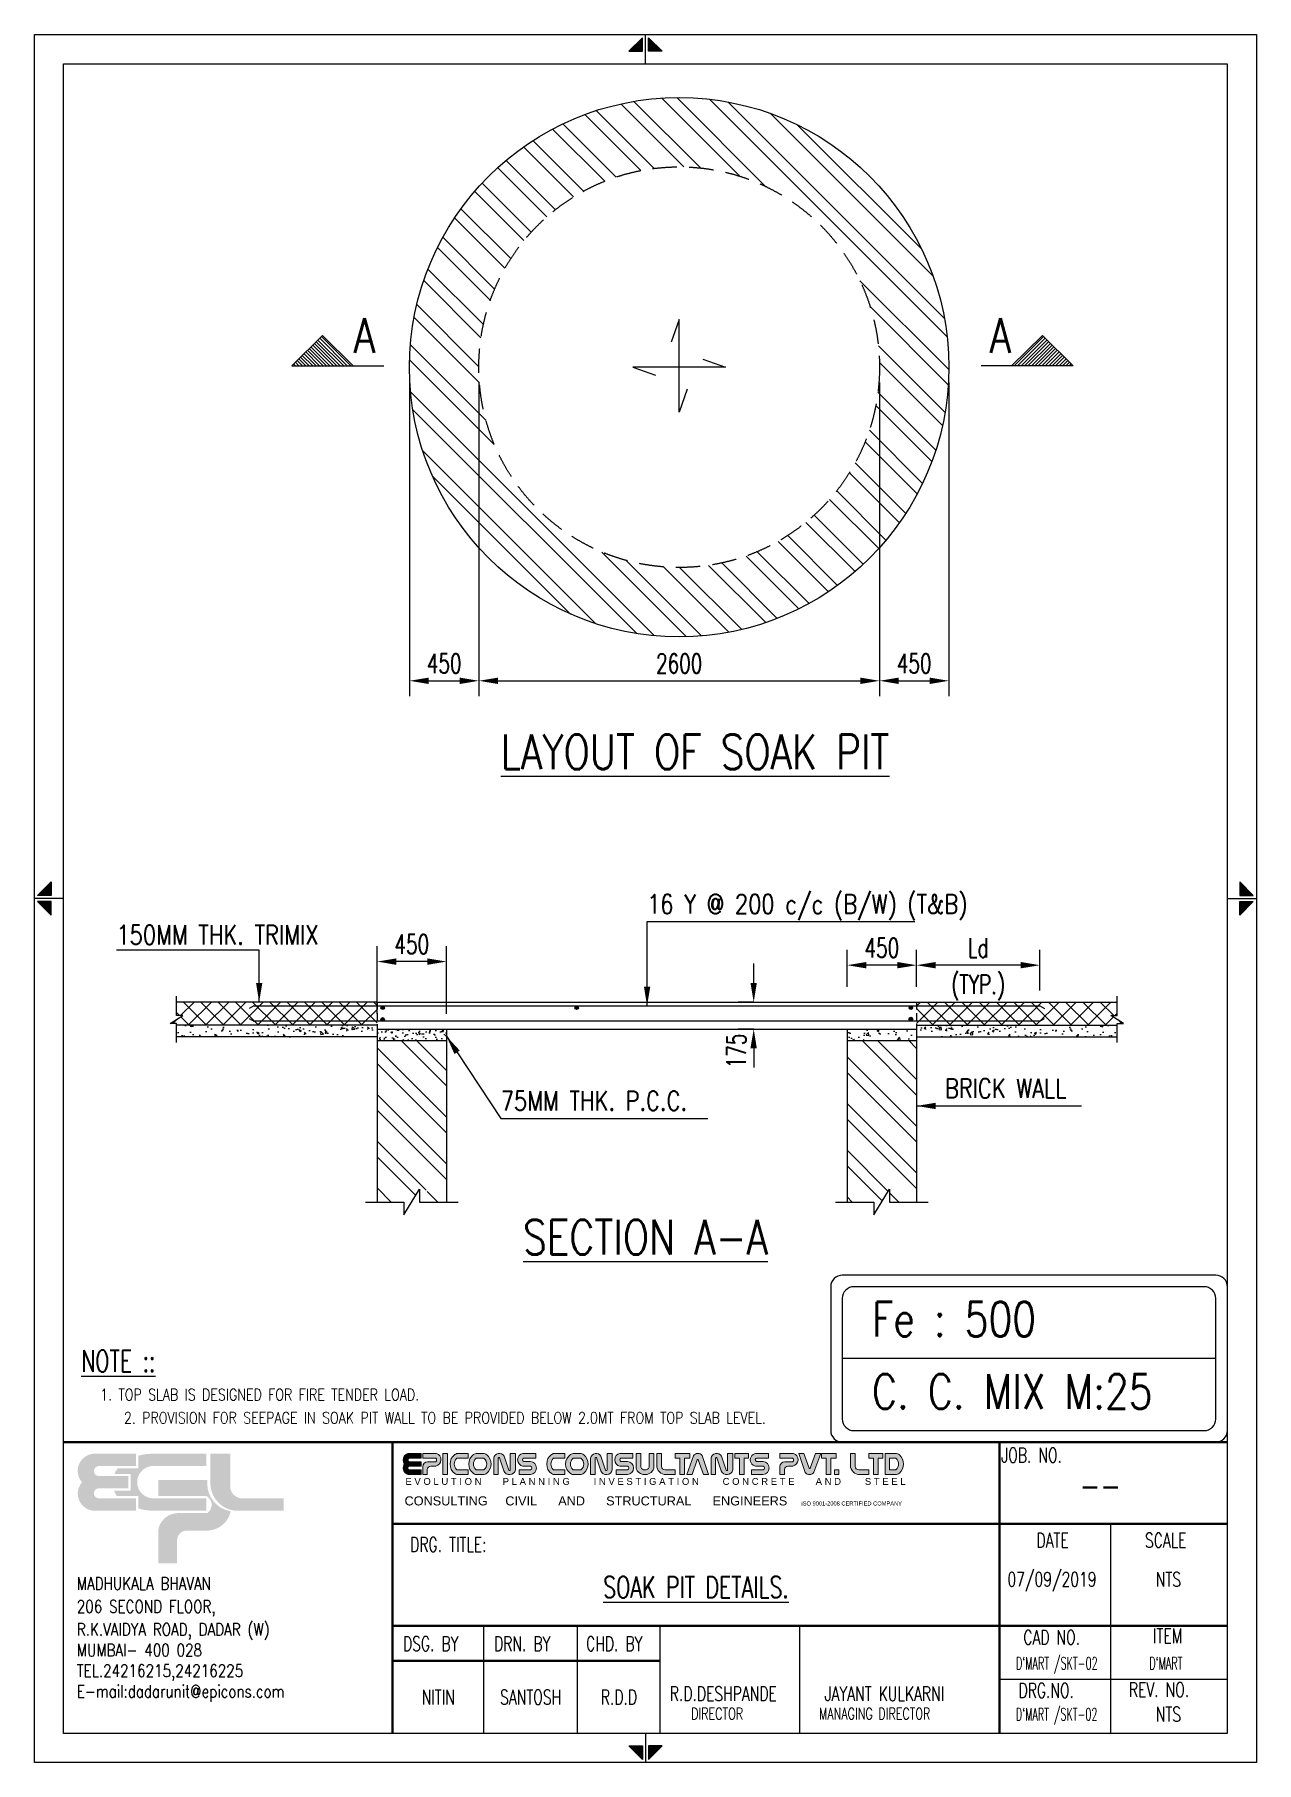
# Model space of a CAD drawing. Header units: millimetres. Extents: x 1417339 to 1589938, y -17526 to 8377.
# Drawn here: x 1574080 to 1589938, y -17526 to 4902 of the extents above; entities outside this region: 1.
import ezdxf
from ezdxf.enums import TextEntityAlignment as Align

# ---------------------------------------------------------------- set-up
doc = ezdxf.new("R2010")
doc.units = ezdxf.units.MM
doc.linetypes.add('DASHED2', pattern=[9.525, 6.35, -3.175])
doc.layers.add('00 ECPL LOGO', color=250, linetype='Continuous', lineweight=20)
doc.layers.add('00 ELEV-2', color=9, linetype='Continuous', lineweight=30)
for name, color, linetype in [('3CONRED', 1, 'Continuous'), ('NO. BEAM', 3, 'Continuous'), ('PNA', 8, 'Continuous'), ('S-0000', 4, 'Continuous'), ('S-BEAM OUTER', 4, 'Continuous'), ('S-COLUMN HATCH', 8, 'Continuous'), ('S-DIM-1', 5, 'Continuous'), ('S-LINE CUT', 8, 'Continuous'), ('S-REINFORCEMENT', 6, 'Continuous'), ('S-SECTION MARK', 1, 'Continuous'), ('S-SLAB MARK', 3, 'Continuous'), ('S-TEXT', 2, 'Continuous'), ('S-TEXT-1', 4, 'Continuous'), ('S-TITIL', 6, 'Continuous'), ('TEXT', 4, 'Continuous'), ('TEXT (SHEET)', 4, 'Continuous'), ('TEXT NORMAL', 4, 'Continuous'), ('TITLE', 6, 'Continuous')]:
    doc.layers.add(name, color=color, linetype=linetype)
doc.styles.add('ROMANS', font='simplex.shx', dxfattribs={"width": 0.7})
doc.styles.add('SEC. TEXT', font='arial.ttf', dxfattribs={"height": 180})
doc.dimstyles.new('dim50', dxfattribs={"dimtxt": 250, "dimasz": 250, "dimexe": 200, "dimexo": 200, "dimgap": 100, "dimtad": 1, "dimdec": 0, "dimlfac": 0.5, "dimzin": 0, "dimdsep": 46, "dimtxsty": 'ROMANS', "dimcen": 0, "dimclrd": 5, "dimclre": 5, "dimclrt": 4, "dimadec": 0, "dimazin": 0, "dimtfac": 1, "dimtdec": 0, "dimtix": 1, "dimtofl": 0, "dimtmove": 2, "dimatfit": 3, "dimfxl": 0, "dimtolj": 1, "dimtzin": 0, "dimlwd": -1, "dimlwe": -1, "dimarcsym": 0})
pattern_1 = [(45, (19802.67, -990.8), (-112.253202, 112.253202), []), (135, (19802.67, -990.8), (-112.253202, -112.253202), [])]

# ---------------------------------------------------------------- blocks, each defined once
blk = doc.blocks.new('*D22')
at = {"layer": 'Defpoints', "color": 0}
for p in [(1578946, 584), (1579846, 584), (1579846, -3486)]:
    blk.add_point(p, dxfattribs=at)
at = {"layer": 'S-0000', "color": 5}
for p, q in [((1578946, 384), (1578946, -3686)), ((1579846, 384), (1579846, -3686)), ((1579196, -3486), (1579596, -3486))]:
    blk.add_line(p, q, dxfattribs=at)
for points in [[(1579196, -3445), (1579196, -3528), (1578946, -3486)], [(1579596, -3445), (1579596, -3528), (1579846, -3486)]]:
    blk.add_solid(points, dxfattribs=at)
at = {"layer": 'S-0000', "color": 4, "insert": (1579396, -3261), "char_height": 250, "attachment_point": 5, "style": 'ROMANS'}
blk.add_mtext('\\A1;450', dxfattribs=at)
blk = doc.blocks.new('*D23')
at = {"layer": 'Defpoints', "color": 0}
for p in [(1583613, -7657, -4682), (1583413, -8007), (1583613, -8007, -4682)]:
    blk.add_point(p, dxfattribs=at)
at = {"layer": 'S-DIM-1', "color": 5}
for p, q in [((1583413, -7407), (1583413, -7157)), ((1583413, -7657), (1583213, -7657)), ((1583413, -8007), (1583213, -8007)), ((1583413, -8257), (1583413, -8507))]:
    blk.add_line(p, q, dxfattribs=at)
for points in [[(1583371, -7407), (1583454, -7407), (1583413, -7657)], [(1583371, -8257), (1583454, -8257), (1583413, -8007)]]:
    blk.add_solid(points, dxfattribs=at)
at = {"layer": 'S-DIM-1', "color": 4, "insert": (1583188, -8291), "char_height": 250, "attachment_point": 5, "rotation": 90, "style": 'ROMANS'}
blk.add_mtext('\\A1;175', dxfattribs=at)
blk = doc.blocks.new('MID')
at = {"layer": 'TEXT'}
for p, q in [((0, 0), (10, 0)), ((8.94, 1.07), (4.27, 5.74)), ((4.27, 5.74), (4.27, 1.07)), ((4.27, 1.07), (8.94, 1.07)), ((8.94, -1.07), (4.27, -5.74)), ((4.27, -1.07), (8.94, -1.07)), ((4.27, -5.74), (4.27, -1.07))]:
    blk.add_line(p, q, dxfattribs=at)
for points in [[(4.27, 5.74), (8.94, 1.07), (4.27, 1.07)], [(4.27, -5.74), (8.94, -1.07), (4.27, -1.07)]]:
    blk.add_solid(points, dxfattribs=at)
blk = doc.blocks.new('ecpl logo')
at = {"layer": '00 ECPL LOGO'}
for color, points in [(256, [(351, -827, 0.621111), (586, -1401), (1442, -1401), (1442, -1151), (682, -1151, -0.917622), (682, -948), (1285, -948), (1285, -702), (682, -702, -0.926164), (682, -501), (1442, -501), (1442, -251), (581, -251, 0.621111), (351, -827)]), (152, [(2940, -251), (2940, -863, 0.384329), (3453, -1401), (4422, -1401), (4422, -1151), (3582, -1151, -0.414214), (3340, -908), (3340, -251)]), (140, [(1887, -779), (1887, -1102), (2862, -1102, -0.232111), (2971, -1281, -0.194401), (2883, -1450), (2269, -1450, 0.364674), (1887, -1802), (1887, -2463), (2269, -2463), (2269, -1996, -0.414214), (2462, -1802), (2899, -1802, 0.338499), (3350, -1412, -0.371272), (2877, -839), (2877, -779)])]:
    blk.add_hatch(color=color, dxfattribs=at).paths.add_polyline_path(points)
h = blk.add_hatch(color=253, dxfattribs=at)
h.dxf.hatch_style = 1
h.paths.add_polyline_path([(995, -993, 0.07148), (1056, -1106), (1486, -1106), (1486, -1356, 0.065387), (1776, -1401), (2862, -1401), (2862, -1151), (1776, -1151, -0.910826), (1742, -501), (2862, -501), (2862, -251), (1776, -251, 0.069483), (1486, -291), (1486, -546), (1071, -546, 0.072407), (1003, -657), (1329, -657), (1329, -993)])
blk = doc.blocks.new('EPICONS TITLE')
at = {"layer": '00 ECPL LOGO'}
h = blk.add_hatch(color=7, dxfattribs=at)
h.dxf.hatch_style = 1
h.paths.add_polyline_path([(678, -252), (678, -146), (414, -146, 0.261636), (303, -208, 0.285841), (304, -378, 0.344902), (324, -574, 0.204992), (418, -614), (678, -614), (678, -510), (424, -510, -1), (418, -426), (678, -426), (678, -331), (424, -331, -1), (422, -252)])
h = blk.add_hatch(color=7, dxfattribs=at)
h.dxf.hatch_style = 1
h.paths.add_polyline_path([(1011, -146), (712, -146), (712, -252), (997, -252, -0.440545), (997, -331), (816, -331, 0.414214), (712, -435), (712, -614), (810, -614), (810, -504, -0.414214), (888, -426), (997, -426, 0.757811)])
h.paths.add_polyline_path([(1254, -146), (1153, -146), (1153, -614), (1254, -614)])
h.paths.add_polyline_path([(1708, -146), (1494, -146, 0.154275), (1419, -169, 0.519672), (1419, -591, 0.154275), (1494, -614), (1708, -614), (1708, -510), (1472, -510, -0.210356), (1452, -502, -0.388707), (1452, -260, -0.210356), (1472, -252), (1708, -252)])
h.paths.add_polyline_path([(2037, -146), (1904, -146, 0.159018), (1828, -171, 0.507969), (1828, -589, 0.159018), (1904, -614), (2037, -614, 0.173791), (2119, -585, 0.472311), (2119, -175, 0.173791)])
h.paths.add_polyline_path([(2046, -252, -0.185052), (2063, -258, -0.445894), (2063, -504, -0.185052), (2046, -510), (1899, -510, -0.185052), (1882, -504, -0.445894), (1882, -258, -0.185052), (1899, -252)], flags=16)
h.paths.add_polyline_path([(2501, -209, 0.723435), (2273, -252), (2273, -614), (2374, -614), (2374, -252, -0.723435), (2399, -241), (2495, -533, 0.724077), (2751, -510), (2751, -146), (2635, -146), (2635, -509, -0.755661), (2603, -519)])
h.paths.add_polyline_path([(3198, -146), (2916, -146, 0.823713), (2916, -429), (3082, -429, -0.713272), (3082, -510), (2830, -510), (2830, -614), (3082, -614, 0.900309), (3082, -324), (2936, -324, -0.746931), (2936, -252), (3198, -252)])
h = blk.add_hatch(color=7, dxfattribs=at)
h.dxf.hatch_style = 1
h.paths.add_polyline_path([(3837, -146), (3623, -146, 0.154275), (3548, -169, 0.519672), (3548, -591, 0.154275), (3623, -614), (3837, -614), (3837, -510), (3600, -510, -0.210932), (3581, -502, -0.385278), (3580, -260, -0.212895), (3599, -252), (3837, -252)])
h.paths.add_polyline_path([(4255, -175, 0.173792), (4173, -146), (4040, -146, 0.159018), (3964, -171, 0.507969), (3964, -589, 0.159018), (4040, -614), (4173, -614, 0.173792), (4255, -585, 0.472311)])
h.paths.add_polyline_path([(4182, -252, -0.185053), (4199, -258, -0.445893), (4199, -504, -0.185053), (4182, -510), (4035, -510, -0.185053), (4017, -504, -0.445893), (4017, -258, -0.185053), (4035, -252)], flags=16)
h.paths.add_polyline_path([(4406, -252), (4406, -614), (4507, -614), (4507, -252, -0.436861), (4522, -236, -0.319738), (4534, -245), (4629, -533, 0.724077), (4884, -510), (4884, -146), (4768, -146), (4768, -509, -0.755661), (4737, -519), (4635, -209, 0.723435)])
h.paths.add_polyline_path([(5335, -146), (5053, -146, 0.823713), (5053, -429), (5219, -429, -0.713272), (5219, -510), (4967, -510), (4967, -614), (5219, -614, 0.900309), (5219, -324), (5074, -324, -0.746931), (5074, -252), (5335, -252)])
h.paths.add_polyline_path([(5509, -146), (5408, -146), (5408, -452, 0.160106), (5433, -529, 0.505303), (5772, -529, 0.160106), (5797, -452), (5797, -146), (5699, -146), (5699, -451, -0.621318), (5509, -451)])
h.paths.add_polyline_path([(5969, -146), (5862, -146), (5862, -406, 0.414214), (6070, -614), (6267, -614), (6267, -510), (6047, -510, -0.414214), (5969, -432)])
h.paths.add_polyline_path([(6589, -146), (6267, -146), (6267, -249), (6372, -249), (6372, -614), (6473, -614), (6473, -249), (6589, -249)])
h.paths.add_polyline_path([(6863, -194, 0.539211), (6672, -201), (6523, -614), (6641, -614), (6752, -289, -0.708617), (6777, -289), (6894, -614), (7006, -614)])
h.paths.add_polyline_path([(7288, -209, 0.723435), (7059, -252), (7059, -614), (7160, -614), (7160, -252, -0.723435), (7186, -241), (7282, -533, 0.724077), (7538, -510), (7538, -146), (7421, -146), (7421, -509, -0.755661), (7390, -519)])
h.paths.add_polyline_path([(7886, -146), (7579, -146), (7579, -249), (7684, -249), (7684, -614), (7785, -614), (7785, -249), (7886, -249)])
h.paths.add_polyline_path([(8321, -146), (8059, -146, 0.157568), (7983, -170, 0.511532), (7983, -404, 0.157569), (8059, -429), (8206, -429, -0.713272), (8206, -510), (7953, -510), (7953, -614), (8206, -614, 0.900308), (8206, -324), (8065, -324), (8060, -324, -0.722204), (8060, -249), (8321, -249)])
h = blk.add_hatch(color=7, dxfattribs=at)
h.dxf.hatch_style = 1
h.paths.add_polyline_path([(8875, -146), (8576, -146), (8576, -252), (8849, -252, -0.270444), (8871, -265, -0.26297), (8871, -318, -0.270444), (8849, -331), (8680, -331, 0.414214), (8576, -435), (8576, -614), (8674, -614), (8674, -504, -0.414214), (8752, -426), (8861, -426, 0.757811)])
h.paths.add_polyline_path([(9103, -146), (8990, -146), (9133, -566, 0.539211), (9324, -560), (9474, -146), (9356, -146), (9244, -471, -0.708617), (9220, -471)])
h.paths.add_polyline_path([(9814, -146), (9492, -146), (9492, -249), (9597, -249), (9597, -614), (9698, -614), (9698, -249), (9814, -249)])
h.paths.add_polyline_path([(10234, -146), (10128, -146), (10128, -406, 0.414214), (10336, -614), (10533, -614), (10533, -510), (10312, -510, -0.414214), (10234, -432)])
h.paths.add_polyline_path([(9871, -510), (9775, -510), (9775, -614), (9871, -614)])
h = blk.add_hatch(color=7, dxfattribs=at)
h.dxf.hatch_style = 1
h.paths.add_polyline_path([(10533, -146), (10533, -249), (10637, -249), (10637, -614), (10739, -614), (10739, -249), (10839, -249), (10839, -146)])
h.paths.add_polyline_path([(10890, -146), (10890, -614), (11119, -614, 0.189446), (11208, -580, 0.435754), (11208, -181, 0.189446), (11119, -146)])
h.paths.add_polyline_path([(11122, -249, -0.519112), (11122, -510), (10989, -510), (10989, -249)], flags=16)
at = {"layer": '00 ECPL LOGO', "color": 7}
for p, q in [((678, -146), (414, -146)), ((424, -252), (678, -252)), ((678, -331), (424, -331)), ((678, -252), (678, -146)), ((678, -426), (678, -331)), ((1011, -146), (712, -146)), ((712, -146), (712, -252)), ((997, -252), (712, -252)), ((997, -331), (816, -331)), ((1153, -146), (1254, -146)), ((1153, -146), (1153, -614)), ((1254, -146), (1254, -614)), ((1472, -252), (1708, -252)), ((1494, -146), (1708, -146)), ((1708, -252), (1708, -146)), ((1899, -252), (2046, -252)), ((1904, -146), (2037, -146)), ((2273, -252), (2273, -614)), ((2374, -252), (2374, -614)), ((2399, -241), (2495, -533)), ((2501, -209), (2603, -519)), ((2635, -146), (2751, -146)), ((2751, -146), (2635, -146)), ((2635, -146), (2635, -510)), ((2751, -146), (2751, -510)), ((2751, -252), (2751, -252)), ((2916, -146), (3198, -146)), ((3198, -146), (2916, -146)), ((2936, -252), (3198, -252)), ((3082, -324), (2936, -324)), ((3198, -252), (3198, -146)), ((3599, -252), (3837, -252)), ((3837, -146), (3623, -146)), ((3837, -252), (3837, -146)), ((4035, -252), (4182, -252)), ((4040, -146), (4173, -146)), ((4406, -252), (4406, -614)), ((4507, -252), (4507, -614)), ((4534, -245), (4629, -533)), ((4635, -209), (4737, -519)), ((4768, -146), (4884, -146)), ((4768, -146), (4884, -146)), ((4884, -146), (4768, -146)), ((4768, -146), (4768, -510)), ((4884, -146), (4884, -510)), ((4884, -252), (4884, -252)), ((5053, -146), (5335, -146)), ((5053, -146), (5335, -146)), ((5335, -146), (5053, -146)), ((5074, -252), (5335, -252)), ((5219, -324), (5074, -324)), ((5335, -252), (5335, -146)), ((5408, -146), (5509, -146)), ((5509, -146), (5408, -146)), ((5408, -146), (5408, -452)), ((5509, -146), (5509, -451)), ((5699, -146), (5797, -146)), ((5797, -146), (5699, -146)), ((5699, -146), (5699, -451)), ((5797, -146), (5797, -452)), ((5862, -146), (5969, -146)), ((5969, -146), (5862, -146)), ((5862, -406), (5862, -146)), ((5969, -432), (5969, -146)), ((6267, -146), (6589, -146)), ((6589, -146), (6267, -146)), ((6267, -146), (6267, -249)), ((6267, -249), (6372, -249)), ((6372, -614), (6372, -249)), ((6473, -614), (6473, -249)), ((6473, -249), (6589, -249)), ((6523, -614), (6672, -201)), ((6589, -146), (6589, -249)), ((6641, -614), (6752, -289)), ((6894, -614), (6777, -289)), ((7006, -614), (6863, -194)), ((7059, -252), (7059, -614)), ((7160, -252), (7160, -614)), ((7186, -241), (7282, -533)), ((7288, -209), (7390, -519)), ((7421, -146), (7538, -146)), ((7421, -146), (7538, -146)), ((7538, -146), (7421, -146)), ((7421, -146), (7538, -146)), ((7421, -146), (7421, -510)), ((7538, -146), (7538, -510)), ((7538, -252), (7538, -252)), ((7579, -146), (7886, -146)), ((7886, -146), (7579, -146)), ((7579, -146), (7886, -146)), ((7579, -146), (7886, -146)), ((7886, -146), (7579, -146)), ((7579, -146), (7579, -249)), ((7579, -249), (7684, -249)), ((7579, -249), (7684, -249)), ((7684, -614), (7684, -249)), ((7785, -614), (7785, -249)), ((7785, -249), (7886, -249)), ((7785, -249), (7886, -249)), ((7886, -146), (7886, -249)), ((8040, -146), (8321, -146)), ((8040, -146), (8321, -146)), ((8321, -146), (8059, -146)), ((8060, -249), (8321, -249)), ((8206, -324), (8060, -324)), ((8065, -324), (8206, -324)), ((8321, -252), (8321, -146)), ((8875, -146), (8576, -146)), ((8576, -146), (8576, -252)), ((8849, -252), (8576, -252)), ((8849, -331), (8680, -331)), ((9103, -146), (8990, -146)), ((9103, -146), (8990, -146)), ((8990, -146), (9133, -566)), ((9103, -146), (9220, -471)), ((9356, -146), (9244, -471)), ((9474, -146), (9324, -560)), ((9474, -146), (9356, -146)), ((9408, -146), (9356, -146)), ((9474, -146), (9356, -146)), ((9492, -146), (9814, -146)), ((9814, -146), (9492, -146)), ((9492, -146), (9814, -146)), ((9492, -146), (9814, -146)), ((9492, -146), (9814, -146)), ((9492, -146), (9492, -249)), ((9492, -249), (9597, -249)), ((9492, -249), (9597, -249)), ((9597, -614), (9597, -249)), ((9698, -614), (9698, -249)), ((9698, -249), (9814, -249)), ((9698, -249), (9814, -249)), ((9814, -146), (9814, -249)), ((10128, -146), (10234, -146)), ((10234, -146), (10128, -146)), ((10128, -406), (10128, -146)), ((10234, -432), (10234, -146)), ((10533, -146), (10839, -146)), ((10839, -146), (10533, -146)), ((10533, -146), (10533, -249)), ((10533, -249), (10637, -249)), ((10637, -249), (10533, -249)), ((10637, -614), (10637, -249)), ((10739, -614), (10739, -249)), ((10739, -249), (10839, -249)), ((10739, -249), (10839, -249)), ((10839, -249), (10739, -249)), ((10839, -146), (10839, -249)), ((10890, -146), (11119, -146)), ((10890, -146), (10890, -614)), ((10989, -249), (10989, -510)), ((10989, -249), (11113, -249)), ((418, -426), (678, -426)), ((678, -510), (418, -510)), ((418, -614), (678, -614)), ((678, -614), (678, -510)), ((712, -435), (712, -614)), ((712, -614), (810, -614)), ((810, -504), (810, -614)), ((888, -426), (997, -426)), ((1153, -614), (1254, -614)), ((1472, -510), (1708, -510)), ((1494, -614), (1708, -614)), ((1708, -614), (1708, -510)), ((1899, -510), (2046, -510)), ((2037, -614), (1904, -614)), ((2273, -614), (2374, -614)), ((2614, -614), (2635, -614)), ((2635, -614), (2635, -614)), ((2751, -510), (2751, -510)), ((2830, -614), (2830, -510)), ((2830, -510), (3082, -510)), ((2830, -614), (3082, -614)), ((2830, -614), (3082, -614)), ((3082, -429), (2916, -429)), ((3600, -510), (3837, -510)), ((3623, -614), (3837, -614)), ((3837, -614), (3837, -510)), ((4035, -510), (4182, -510)), ((4040, -614), (4173, -614)), ((4406, -614), (4507, -614)), ((4406, -614), (4507, -614)), ((4406, -614), (4507, -614)), ((4967, -614), (4967, -510)), ((4967, -510), (5219, -510)), ((4967, -510), (5219, -510)), ((4967, -614), (5219, -614)), ((4967, -614), (5219, -614)), ((4967, -614), (5219, -614)), ((5219, -429), (5053, -429)), ((6047, -510), (6267, -510)), ((6070, -614), (6267, -614)), ((6070, -614), (6267, -614)), ((6267, -510), (6267, -614)), ((6372, -614), (6473, -614)), ((6372, -614), (6473, -614)), ((6523, -614), (6641, -614)), ((6589, -614), (6641, -614)), ((6894, -614), (7006, -614)), ((6894, -614), (7006, -614)), ((7059, -614), (7160, -614)), ((7059, -614), (7160, -614)), ((7059, -614), (7160, -614)), ((7538, -510), (7538, -510)), ((7684, -614), (7785, -614)), ((7684, -614), (7785, -614)), ((7684, -614), (7785, -614)), ((7684, -614), (7785, -614)), ((7953, -614), (7953, -510)), ((7953, -510), (8206, -510)), ((7953, -510), (8206, -510)), ((7953, -510), (8206, -510)), ((7953, -614), (8206, -614)), ((7953, -614), (8206, -614)), ((7953, -614), (8206, -614)), ((7953, -614), (8206, -614)), ((7953, -614), (8206, -614)), ((8206, -429), (8040, -429)), ((8059, -429), (8194, -429)), ((8576, -435), (8576, -614)), ((8576, -614), (8674, -614)), ((8674, -504), (8674, -614)), ((8752, -426), (8861, -426)), ((9597, -614), (9698, -614)), ((9597, -614), (9698, -614)), ((9597, -614), (9698, -614)), ((10312, -510), (10533, -510)), ((10336, -614), (10533, -614)), ((10336, -614), (10533, -614)), ((10533, -510), (10533, -614)), ((10637, -614), (10739, -614)), ((10637, -614), (10739, -614)), ((10637, -614), (10739, -614)), ((10637, -614), (10739, -614)), ((10653, -614), (10739, -614)), ((10653, -614), (10739, -614)), ((10653, -614), (10739, -614)), ((10653, -614), (10739, -614)), ((10890, -614), (11119, -614)), ((10989, -510), (11113, -510))]:
    blk.add_line(p, q, dxfattribs=at)
blk.add_lwpolyline([(9775, -510), (9871, -510), (9871, -614), (9775, -614)], close=True, dxfattribs=at)
for centre, radius, start, end in [((439, -292), 160, 148.648, 212.4563), ((439, -464), 160, 147.5437, 223.6612), ((414, -276), 130, 90, 148.648), ((423, -291), 39.6, 88.7637, 271.2363), ((816, -435), 104, 90, 180), ((965, -284), 146, 282.7188, 71.3398), ((961, -291), 53.7, 312.4487, 47.5513), ((1567, -380), 257, 125.0807, 234.9193), ((1584, -381), 179, 137.5171, 222.4829), ((1494, -276), 130, 90, 125.0807), ((1472, -278), 26, 90, 137.5171), ((1981, -380), 259, 126.1417, 233.8583), ((1992, -381), 165, 131.9364, 228.0636), ((1904, -276), 130, 90, 126.1417), ((1899, -278), 26, 90, 131.9364), ((2037, -276), 130, 50.5638, 90), ((2046, -278), 26, 48.0636, 90), ((1953, -381), 165, 311.9364, 48.0636), ((1951, -380), 265, 309.4362, 50.5638), ((2394, -268), 122, 28.75, 172.2831), ((2388, -251), 14.5, 40.0191, 183.5523), ((2944, -287), 144, 101.0425, 258.9575), ((2947, -288), 37.6, 106.4856, 253.5144), ((3067, -469), 146, 276.006, 83.994), ((3696, -380), 257, 125.0807, 234.9193), ((3714, -381), 180, 138.0741, 222.3563), ((3623, -276), 130, 90, 125.0807), ((3599, -278), 26, 90, 138.0741), ((4116, -380), 259, 126.1417, 233.8583), ((4127, -381), 165, 131.9364, 228.0636), ((4040, -276), 130, 90, 126.1417), ((4035, -278), 26, 90, 131.9364), ((4173, -276), 130, 50.5638, 90), ((4182, -278), 26, 48.0636, 90), ((4089, -381), 165, 311.9364, 48.0636), ((4087, -380), 265, 309.4362, 50.5638), ((4527, -268), 122, 28.75, 172.2831), ((4522, -251), 14.5, 89.1577, 183.5523), ((4522, -249), 13, 18.2334, 89.1577), ((5081, -287), 144, 101.0425, 258.9575), ((5084, -288), 37.6, 106.4856, 253.5144), ((5204, -469), 146, 276.006, 83.994), ((6770, -260), 114, 35.166, 148.5022), ((6764, -294), 13, 19.7665, 161.0546), ((7181, -268), 122, 28.75, 172.2831), ((7175, -251), 14.5, 40.0191, 183.5523), ((8067, -287), 144, 125.818, 234.182), ((8059, -276), 130, 90, 125.818), ((8072, -286), 39.3, 108.3261, 238.1957), ((8065, -298), 26, 238.1957, 270), ((8190, -469), 146, 276.006, 83.994), ((8680, -435), 104, 90, 180), ((8849, -278), 26, 29.4672, 90), ((8849, -305), 26, 270, 330.5328), ((8829, -284), 146, 282.7188, 71.3398), ((8824, -291), 53.7, 330.5328, 29.4672), ((11113, -275), 26, 51.4816, 90), ((11119, -276), 130, 47.0907, 90), ((11030, -380), 160, 308.5184, 51.4816), ((11023, -380), 272, 312.9093, 47.0907), ((418, -484), 130, 223.6612, 270), ((421, -468), 42.1, 94.0242, 265.9758), ((888, -504), 78, 90, 180), ((1494, -484), 130, 234.9193, 270), ((1472, -484), 26, 222.4829, 270), ((1904, -484), 130, 233.8583, 270), ((1899, -484), 26, 228.0636, 270), ((2037, -484), 130, 270, 309.4362), ((2046, -484), 26, 270, 311.9364), ((2619, -479), 135, 203.2219, 346.755), ((2618, -510), 17.1, 214.0796, 357.6127), ((3068, -470), 43.1, 289.0016, 70.9984), ((3623, -484), 130, 234.9193, 270), ((3600, -484), 26, 222.3563, 270), ((4040, -484), 130, 233.8583, 270), ((4035, -484), 26, 228.0636, 270), ((4173, -484), 130, 270, 309.4362), ((4182, -484), 26, 270, 311.9364), ((4753, -479), 135, 203.2219, 346.8516), ((4751, -510), 17.1, 214.0796, 357.6127), ((5205, -470), 43.1, 289.0016, 70.9984), ((5538, -452), 130, 180, 216.3848), ((5602, -404), 210, 216.3848, 323.6152), ((5604, -405), 106, 206.2931, 333.7069), ((5667, -452), 130, 323.6152, 0), ((6070, -406), 208, 180, 270), ((6047, -432), 78, 180, 270), ((7406, -479), 135, 203.2219, 346.755), ((7404, -510), 17.1, 214.0796, 357.6127), ((8059, -299), 130, 234.182, 270), ((8192, -470), 43.1, 289.0016, 70.9984), ((8752, -504), 78, 90, 180), ((9227, -500), 114, 215.166, 328.5022), ((9232, -467), 13, 199.7665, 341.0546), ((10336, -406), 208, 180, 270), ((10312, -432), 78, 180, 270), ((11113, -484), 26, 270, 308.5184), ((11119, -484), 130, 270, 312.9093)]:
    blk.add_arc(centre, radius, start, end, dxfattribs=at)
at = {"layer": '00 ECPL LOGO', "color": 7, "attachment_point": 1, "style": 'SEC. TEXT'}
for s, width, insert, char_height in [('\\pt22;E V O L U T I O N        P L A N N I N G         I N V E S T I G A T I O N         C O N C R E T E        A N D         S T E E L', 445502.26, (328, -689), 150), ('\\pt22;CONSULTING     CIVIL      AND      STRUCTURAL      ENGINEERS', 495763.22, (309, -1092), 200), ('\\pt22;iSO 9001-2008 CERTIFIED COMPANY', 434288.5, (9049, -1204), 90)]:
    blk.add_mtext_dynamic_manual_height_columns(s, width=width, gutter_width=900, heights=[0], dxfattribs=dict(at, insert=insert, char_height=char_height))
blk = doc.blocks.new('A4')
at = {"layer": '3CONRED'}
blk.add_line((260538, -2522), (256855, -2522), dxfattribs=at)
at = {"layer": 'PNA', "color": 5}
for p, q in [((258658, -3392), (258658, -8)), ((248525, -3392), (248525, -1653)), ((250040, -3392), (250040, -1653)), ((251377, -3392), (251377, -1653)), ((253633, -3392), (253633, -1653))]:
    blk.add_line(p, q, dxfattribs=at)
at = {"layer": 'PNA', "color": 4}
blk.add_lwpolyline([(261008, -3862), (241268, -3862), (241268, 24056), (261008, 24056)], close=True, dxfattribs=at)
at = {"layer": 'PNA', "color": 3}
blk.add_lwpolyline([(260538, -3392), (241738, -3392), (241738, 23586), (260538, 23586)], close=True, dxfattribs=at)
at = {"layer": 'PNA', "color": 1, "const_width": 37.6}
for points in [[(241738, 1314), (260538, 1314)], [(247053, -3392), (247053, 1314)], [(256855, -3392), (256855, 1314)], [(247053, -8), (260538, -8)], [(247053, -1653), (260538, -1653)], [(247053, -2221), (251377, -2221)]]:
    blk.add_lwpolyline(points, dxfattribs=at)
at = {"layer": '00 ELEV-2'}
for name, p, xscale, yscale, zscale in [('ecpl logo', (241755, 1327), 0.8004648938681199, 0.8004648938681199, 0.8004648938681199), ('EPICONS TITLE', (247019, 1239), 0.733626075230132, 0.733626075230132, 0.733626075230132)]:
    blk.add_blockref(name, p, dxfattribs=dict(at, xscale=xscale, yscale=yscale, zscale=zscale))
at = {"layer": 'TEXT (SHEET)', "color": 4, "yscale": 47, "zscale": 47, "rotation": 270}
for p, xscale in [((251138, 23586), -47), ((251138, -3392), 47)]:
    blk.add_blockref('MID', p, dxfattribs=dict(at, xscale=xscale))
at = {"layer": 'TEXT (SHEET)', "color": 4, "yscale": 47, "zscale": 47}
for p, xscale in [((241738, 10097), -47), ((260538, 10097), 47)]:
    blk.add_blockref('MID', p, dxfattribs=dict(at, xscale=xscale))
at = {"layer": 'S-TEXT-1', "style": 'ROMANS', "width": 0.8}
for s, p in [('MADHUKALA BHAVAN', (241951, -1070, 5)), ('206 SECOND FLOOR,', (241951, -1442, 5)), ('R.K.VAIDYA ROAD, DADAR (W)', (241951, -1813, 5)), ('MUMBAI- 400 028', (241951, -2146, 5)), ('TEL.24216215,24216225', (241951, -2480, 5)), ('E-mail:dadarunit@epicons.com', (241951, -2813, 5))]:
    blk.add_text(s, height=200, dxfattribs=at).set_placement(p)
at = {"layer": 'TEXT (SHEET)', "style": 'ROMANS', "width": 0.7}
for s, height, p in [(' JOB. NO.', 235, (256773, 986)), (' DRG. TITLE:', 235, (247223, -458)), ('DATE', 235, (257454, -389)), ('SCALE', 235, (259208, -389)), ('CAD NO.', 235, (257242, -1958)), ('ITEM', 235, (259336, -1934)), (' DRG.NO.', 235, (257052, -2816)), (' REV. NO.', 235, (258835, -2804)), ('DIRECTOR', 188, (251875, -3168)), (' MANAGING DIRECTOR', 188, (253851, -3168))]:
    blk.add_text(s, height=height, dxfattribs=at).set_placement(p)
at = {"layer": 'TEXT NORMAL', "style": 'ROMANS', "width": 0.7}
for s, p in [(' DSG. BY', (247108, -2061)), (' DRN. BY', (248579, -2061)), (' CHD. BY', (250066, -2061))]:
    blk.add_text(s, height=235, dxfattribs=at).set_placement(p)
at = {"layer": 'TITLE', "color": 4, "style": 'ROMANS', "width": 0.7}
for s, p in [('R.D.DESHPANDE', (251531, -2868)), (' JAYANT KULKARNI', (253918, -2868))]:
    blk.add_text(s, height=235, dxfattribs=at).set_placement(p)
blk = doc.blocks.new('*D24')
at = {"layer": 'Defpoints', "color": 0}
for p in [(1578526, -7131), (1578526, -8007, -4682), (1579426, -8007, -4682)]:
    blk.add_point(p, dxfattribs=at)
at = {"layer": 'S-DIM-1', "color": 5}
for p, q in [((1578526, -7807), (1578526, -6931)), ((1579426, -7807), (1579426, -6931)), ((1579176, -7131), (1578776, -7131))]:
    blk.add_line(p, q, dxfattribs=at)
for points in [[(1578776, -7089), (1578776, -7173), (1578526, -7131)], [(1579176, -7089), (1579176, -7173), (1579426, -7131)]]:
    blk.add_solid(points, dxfattribs=at)
at = {"layer": 'S-DIM-1', "color": 4, "insert": (1578976, -6906), "char_height": 250, "attachment_point": 5, "style": 'ROMANS'}
blk.add_mtext('\\A1;450', dxfattribs=at)
blk = doc.blocks.new('*D25')
at = {"layer": 'Defpoints', "color": 0}
for p in [(1584626, -7178), (1584626, -7657, -4682), (1585526, -7657, -4682)]:
    blk.add_point(p, dxfattribs=at)
at = {"layer": 'S-DIM-1', "color": 5}
for p, q in [((1584626, -7457), (1584626, -6978)), ((1585526, -7457), (1585526, -6978)), ((1585276, -7178), (1584876, -7178))]:
    blk.add_line(p, q, dxfattribs=at)
for points in [[(1584876, -7136), (1584876, -7219), (1584626, -7178)], [(1585276, -7136), (1585276, -7219), (1585526, -7178)]]:
    blk.add_solid(points, dxfattribs=at)
at = {"layer": 'S-DIM-1', "color": 4, "insert": (1585076, -6953), "char_height": 250, "attachment_point": 5, "style": 'ROMANS'}
blk.add_mtext('\\A1;450', dxfattribs=at)
blk = doc.blocks.new('*D26')
at = {"layer": 'Defpoints', "color": 0}
for p in [(1585526, -7178), (1585526, -7657, -4682), (1587126, -7707, -4682)]:
    blk.add_point(p, dxfattribs=at)
at = {"layer": 'S-DIM-1', "color": 5}
for p, q in [((1585526, -7457), (1585526, -6978)), ((1587126, -7507), (1587126, -6978)), ((1586876, -7178), (1585776, -7178))]:
    blk.add_line(p, q, dxfattribs=at)
for points in [[(1585776, -7136), (1585776, -7219), (1585526, -7178)], [(1586876, -7136), (1586876, -7219), (1587126, -7178)]]:
    blk.add_solid(points, dxfattribs=at)
at = {"layer": 'S-DIM-1', "color": 4, "char_height": 250, "attachment_point": 5, "style": 'ROMANS'}
for s, insert in [('\\A1;Ld', (1586326, -6953)), ('\\A1;(TYP.)', (1586326, -7468))]:
    blk.add_mtext(s, dxfattribs=dict(at, insert=insert))
blk = doc.blocks.new('*D27')
at = {"layer": 'Defpoints', "color": 0}
for p in [(1579846, 384), (1585046, 384), (1585046, -3486)]:
    blk.add_point(p, dxfattribs=at)
at = {"layer": 'S-0000', "color": 5}
for p, q in [((1579846, 184), (1579846, -3686)), ((1585046, 184), (1585046, -3686)), ((1580096, -3486), (1584796, -3486))]:
    blk.add_line(p, q, dxfattribs=at)
for points in [[(1580096, -3445), (1580096, -3528), (1579846, -3486)], [(1584796, -3445), (1584796, -3528), (1585046, -3486)]]:
    blk.add_solid(points, dxfattribs=at)
at = {"layer": 'S-0000', "color": 4, "insert": (1582446, -3261), "char_height": 250, "attachment_point": 5, "style": 'ROMANS'}
blk.add_mtext('\\A1;2600', dxfattribs=at)
blk = doc.blocks.new('*D28')
at = {"layer": 'Defpoints', "color": 0}
for p in [(1585046, 584), (1585946, 584), (1585946, -3486)]:
    blk.add_point(p, dxfattribs=at)
at = {"layer": 'S-0000', "color": 5}
for p, q in [((1585046, 384), (1585046, -3686)), ((1585946, 384), (1585946, -3686)), ((1585296, -3486), (1585696, -3486))]:
    blk.add_line(p, q, dxfattribs=at)
for points in [[(1585296, -3445), (1585296, -3528), (1585046, -3486)], [(1585696, -3445), (1585696, -3528), (1585946, -3486)]]:
    blk.add_solid(points, dxfattribs=at)
at = {"layer": 'S-0000', "color": 4, "insert": (1585496, -3261), "char_height": 250, "attachment_point": 5, "style": 'ROMANS'}
blk.add_mtext('\\A1;450', dxfattribs=at)

msp = doc.modelspace()

# ---------------------------------------------------------------- hatches: boundary and pattern name
at = {"layer": 'S-0000'}
h = msp.add_hatch(dxfattribs=at)
h.set_pattern_fill('ANSI37', color=8, scale=50, style=0)
h.set_pattern_definition(pattern_1)
h.paths.add_polyline_path([(1575922, -7656.8), (1575922, -7831.1), (1576005.2, -7831.1), (1575838.8, -7932.5), (1575922, -7932.5), (1575922, -7956.8), (1578525.6, -7956.8), (1578525.6, -7656.8)])
h = msp.add_hatch(dxfattribs=at)
h.set_pattern_fill('ANSI37', color=8, scale=50, style=0)
h.set_pattern_definition(pattern_1)
h.paths.add_polyline_path([(1588129.3, -7956.8), (1588129.3, -7932.5), (1588212.5, -7932.5), (1588046.1, -7831.1), (1588129.3, -7831.1), (1588129.3, -7656.8), (1585525.6, -7656.8), (1585525.6, -7956.8)])
h = msp.add_hatch(dxfattribs=at)
h.set_pattern_fill('AR-CONC', color=8, scale=1.5, style=0)
h.set_pattern_definition([(130, (3144248.58, -990.8), (-273.277003, -23.908628), [28.575, -314.325]), (185, (3144248.58, -990.8), (52.86424, 286.584964), [22.86, -251.46]), (79.549, (3144225.8, -992.8), (-220.413752, 262.67503), [24.285, -267.135]), (133.8158, (3144248.58, -914.6), (-406.61856, -63.06349), [42.8625, -471.4875]), (83.3644, (3144214.7, -919.85), (-356.10635, 371.13833), [36.4275, -400.7025]), (188.816, (3144248.6, -914.6), (-356.10691, 371.13768), [34.29, -377.19]), (159, (3144210.48, -933.65), (-227.42232, -153.398278), [28.575, -314.325]), (214, (3144210.48, -933.65), (-92.703043, 276.28195), [22.86, -251.46]), (108.5486, (3144191.53, -946.43), (-320.124736, 122.884287), [24.285, -267.135]), (142.5, (3144248.58, -990.8), (-4.632905, 126.8325583), [0, -248.412, 0, -255.27, 0, -252.4125]), (172.5, (3144248.58, -990.8), (-100.229494, 150.270862), [0, -145.542, 0, -242.697, 0, -96.2025]), (212.5, (3144333.55, -990.8), (-203.385893, -8.593116), [0, -95.25, 0, -297.18, 0, -394.335]), (222.5, (3144371.65, -990.8), (-222.193772, 38.139737), [0, -123.825, 0, -197.358, 0, -280.035])])
h.paths.add_polyline_path([(1575922, -8106.8), (1575922, -7956.8), (1578525.6, -7956.8), (1578525.6, -8106.8)])
h = msp.add_hatch(dxfattribs=at)
h.set_pattern_fill('AR-CONC', color=8, style=0)
h.set_pattern_definition([(50, (36720.74, -490.8), (182.184669, -15.939086), [19.05, -209.55]), (355, (36720.74, -490.8), (-35.242826, 191.056643), [15.24, -167.64]), (100.451, (36735.93, -492.13), (146.942502, 175.116688), [16.19, -178.09]), (46.1842, (36720.74, -440), (271.07904, -42.042328), [28.575, -314.325]), (96.6356, (36743.33, -443.5), (237.404234, 247.425556), [24.285, -267.135]), (351.184, (36720.74, -440), (237.404606, 247.42512), [22.86, -251.46]), (21, (36746.14, -452.7), (151.61488, -102.265519), [19.05, -209.55]), (326, (36746.14, -452.7), (61.802028, 184.187966), [15.24, -167.64]), (71.4514, (36758.78, -461.22), (213.41649, 81.922858), [16.19, -178.09]), (37.5, (36720.744, -490.8), (3.0886033, 84.555039), [0, -165.608, 0, -170.18, 0, -168.275]), (7.5, (36720.74, -490.8), (66.8196625, 100.180575), [0, -97.028, 0, -161.798, 0, -64.135]), (327.5, (36664.1, -490.8), (135.5905952, -5.728744), [0, -63.5, 0, -198.12, 0, -262.89]), (317.5, (36638.7, -490.8), (148.129181, 25.426491), [0, -82.55, 0, -131.572, 0, -186.69])])
h.paths.add_polyline_path([(1578525.6, -8006.8), (1578525.6, -8156.8), (1579425.6, -8156.8), (1579425.6, -8006.8)])
h = msp.add_hatch(dxfattribs=at)
h.set_pattern_fill('AR-CONC', color=8, scale=1.5, style=0)
h.set_pattern_definition([(50, (37160.74, -490.8), (273.277003, -23.908628), [28.575, -314.325]), (355, (37160.74, -490.8), (-52.86424, 286.584964), [22.86, -251.46]), (100.451, (37183.52, -492.8), (220.413752, 262.67503), [24.285, -267.135]), (46.1842, (37160.74, -414.6), (406.61856, -63.06349), [42.8625, -471.4875]), (96.6356, (37194.63, -419.85), (356.10635, 371.13833), [36.4275, -400.7025]), (351.184, (37160.74, -414.6), (356.10691, 371.13768), [34.29, -377.19]), (21, (37198.84, -433.65), (227.42232, -153.398278), [28.575, -314.325]), (326, (37198.84, -433.65), (92.70304, 276.28195), [22.86, -251.46]), (71.4514, (37217.8, -446.43), (320.124736, 122.884287), [24.285, -267.135]), (37.5, (37160.74, -490.8), (4.632905, 126.8325583), [0, -248.412, 0, -255.27, 0, -252.4125]), (7.5, (37160.74, -490.8), (100.229494, 150.270862), [0, -145.542, 0, -242.697, 0, -96.2025]), (327.5, (37075.78, -490.8), (203.385893, -8.593116), [0, -95.25, 0, -297.18, 0, -394.335]), (317.5, (37037.68, -490.8), (222.193772, 38.139737), [0, -123.825, 0, -197.358, 0, -280.035])])
h.paths.add_polyline_path([(1585525.6, -8156.8), (1585525.6, -8006.8), (1584625.6, -8006.8), (1584625.6, -8156.8)])
h = msp.add_hatch(dxfattribs=at)
h.set_pattern_fill('AR-CONC', color=8, scale=1.5, style=0)
h.set_pattern_definition([(50, (19802.67, -990.8), (273.277003, -23.908628), [28.575, -314.325]), (355, (19802.67, -990.8), (-52.86424, 286.584964), [22.86, -251.46]), (100.451, (19825.44, -992.8), (220.413752, 262.67503), [24.285, -267.135]), (46.1842, (19802.67, -914.6), (406.61856, -63.06349), [42.8625, -471.4875]), (96.6356, (19836.55, -919.85), (356.10635, 371.13833), [36.4275, -400.7025]), (351.184, (19802.67, -914.6), (356.10691, 371.13768), [34.29, -377.19]), (21, (19840.77, -933.65), (227.42232, -153.398278), [28.575, -314.325]), (326, (19840.77, -933.65), (92.703043, 276.28195), [22.86, -251.46]), (71.4514, (19859.72, -946.43), (320.124736, 122.884287), [24.285, -267.135]), (37.5, (19802.67, -990.8), (4.632905, 126.8325583), [0, -248.412, 0, -255.27, 0, -252.4125]), (7.5, (19802.67, -990.8), (100.229494, 150.270862), [0, -145.542, 0, -242.697, 0, -96.2025]), (327.5, (19717.71, -990.8), (203.385893, -8.593116), [0, -95.25, 0, -297.18, 0, -394.335]), (317.5, (19679.6, -990.8), (222.193772, 38.139737), [0, -123.825, 0, -197.358, 0, -280.035])])
h.paths.add_polyline_path([(1588129.3, -8106.8), (1588129.3, -7956.8), (1585525.6, -7956.8), (1585525.6, -8106.8)])
at = {"layer": 'S-COLUMN HATCH'}
h = msp.add_hatch(dxfattribs=at)
h.set_pattern_fill('ANSI31', color=256, scale=750, style=0)
h.paths.add_polyline_path([(1418838.8, 8377.3), (1417338.8, 8377.3), (1417338.8, 8147.3), (1418838.8, 8147.3)])
at = {"layer": 'S-COLUMN HATCH', "linetype": 'DASHED2', "ltscale": 50}
h = msp.add_hatch(dxfattribs=at)
h.set_pattern_fill('ANSI32', color=256, scale=45, angle=90, style=0)
h.set_pattern_definition([(135, (0, 561.88), (-303.08364, -303.08364), []), (135, (1e-14, 763.93), (-303.08364, -303.08364), [])])
edge = h.paths.add_edge_path()
edge.add_arc((1582445.9, 584.4), 3500, 0, 360)
edge = h.paths.add_edge_path(flags=16)
edge.add_arc((1582445.9, 584.4), 2600, 0, 360)
at = {"layer": 'S-COLUMN HATCH'}
h = msp.add_hatch(dxfattribs=at)
h.set_pattern_fill('ANSI32', color=256, scale=45, angle=90, style=0)
h.set_pattern_definition([(135, (36960.74, -490.8), (-303.08364, -303.08364), []), (135, (36960.74, -288.74), (-303.08364, -303.08364), [])])
h.paths.add_polyline_path([(1578975.6, -10252.3), (1579077, -10085.9), (1579077, -10168.6), (1579177, -10085.9), (1579177, -10252.3), (1579425.6, -10252.3), (1579425.6, -8156.8), (1578525.6, -8156.8), (1578525.6, -10252.3), (1578874.3, -10252.3), (1578874.3, -10336)])
h = msp.add_hatch(dxfattribs=at)
h.set_pattern_fill('ANSI32', color=256, scale=45, angle=90, style=0)
h.set_pattern_definition([(135, (19802.67, -990.8), (-303.08364, -303.08364), []), (135, (19802.67, -788.74), (-303.08364, -303.08364), [])])
h.paths.add_polyline_path([(1584625.6, -8156.8), (1584625.6, -10252.3), (1584974.3, -10252.3), (1584974.3, -10418.7), (1585177, -10085.9), (1585177, -10252.3), (1585525.6, -10252.3), (1585525.6, -8156.8)])
at = {"layer": 'S-SECTION MARK', "ltscale": 5}
h = msp.add_hatch(dxfattribs=at)
h.set_pattern_fill('ANSI31', color=256, scale=253.344428, angle=360, style=0)
h.set_pattern_definition([(135, (1693206.445, -2100.002), (22.392695, 22.392695), [])])
h.paths.add_polyline_path([(1577816.5, 994.8), (1577417, 602.3), (1578216, 602.3)])
h = msp.add_hatch(dxfattribs=at)
h.set_pattern_fill('ANSI31', color=256, scale=253.344428, angle=360, style=0)
h.set_pattern_definition([(45, (1471769.57, -2100.002), (-22.392695, 22.392695), [])])
h.paths.add_polyline_path([(1587159.6, 994.8), (1587559, 602.3), (1586760.1, 602.3)])

# ---------------------------------------------------------------- linework, layer by layer
at = {"layer": 'NO. BEAM', "color": 2}
msp.add_line((1589410.3, -12284.8, 6), (1584563.1, -12284.8, 6), dxfattribs=at)
at = {"layer": 'NO. BEAM', "color": 2, "elevation": 6}
for points in [[(1589410.3, -11201.3), (1584563.1, -11201.3, 0.4142136), (1584413.1, -11351.3), (1584413.1, -13218.4, 0.4142136), (1584563.1, -13368.4), (1589410.3, -13368.4, 0.4142136), (1589560.3, -13218.4), (1589560.3, -11351.3, 0.4142136)], [(1589260.3, -11351.3), (1584713.1, -11351.3, 0.4142136), (1584563.1, -11501.3), (1584563.1, -13068.4, 0.4142136), (1584713.1, -13218.4), (1589260.3, -13218.4, 0.4142136), (1589410.3, -13068.4), (1589410.3, -11501.3, 0.4142136)]]:
    msp.add_lwpolyline(points, format="xyb", close=True, dxfattribs=at)
at = {"layer": 'S-0000', "color": 6}
for p, q in [((1576925.6, -7706.8, 6), (1576865, -7741.8)), ((1587125.6, -7706.8, 6), (1587186.2, -7741.8)), ((1576865, -7868.1), (1576925.8, -7903.3, 6.1)), ((1587125.6, -7903.1, 6), (1587186.2, -7868.1))]:
    msp.add_line(p, q, dxfattribs=at)
at = {"layer": 'S-BEAM OUTER'}
for p, q in [((1578525.6, -7656.8, 6), (1575922, -7656.8, 6)), ((1578525.6, -7656.8, 6), (1585525.6, -7656.8, 6)), ((1585525.6, -7656.8, 6), (1588129.3, -7656.8, 6)), ((1578525.6, -7956.8, 6), (1575922, -7956.8, 6)), ((1578525.6, -8006.8, 6), (1578525.6, -10252.3, 6)), ((1578525.6, -8006.8, 6), (1585525.6, -8006.8, 6)), ((1579425.6, -8006.8, 6), (1579425.6, -10252.3, 6)), ((1584625.6, -8006.8, 6), (1584625.6, -10252.3, 6)), ((1585525.6, -7956.8, 6), (1588129.3, -7956.8, 6)), ((1585525.6, -8006.8, 6), (1585525.6, -10252.3, 6)), ((1578525.6, -8106.8, 6), (1575922, -8106.8, 6)), ((1578525.6, -8156.8, 6), (1579425.6, -8156.8, 6)), ((1584625.6, -8156.8, 6), (1585525.6, -8156.8, 6)), ((1585525.6, -8106.8, 6), (1588129.3, -8106.8, 6))]:
    msp.add_line(p, q, dxfattribs=at)
at = {"layer": 'S-BEAM OUTER', "color": 8, "linetype": 'DASHED2', "ltscale": 15}
for p, q in [((1578525.6, -7656.8, 6), (1578525.6, -8006.8, 6)), ((1585525.6, -7656.8, 6), (1585525.6, -8006.8, 6))]:
    msp.add_line(p, q, dxfattribs=at)
at = {"layer": 'S-BEAM OUTER'}
msp.add_circle((1582445.9, 584.4), 3500, dxfattribs=at)
at = {"layer": 'S-COLUMN HATCH', "linetype": 'DASHED2', "ltscale": 50}
msp.add_circle((1582445.9, 584.4), 2600, dxfattribs=at)
at = {"layer": 'S-LINE CUT', "elevation": 6}
for points in [[(1575922, -8181.8), (1575922, -7932.5), (1575838.8, -7932.5), (1576005.2, -7831.1), (1575922, -7831.1), (1575922, -7581.8)], [(1588129.3, -8181.8), (1588129.3, -7932.5), (1588212.5, -7932.5), (1588046.1, -7831.1), (1588129.3, -7831.1), (1588129.3, -7581.8)], [(1578375.6, -10252.3), (1578874.3, -10252.3), (1578874.3, -10418.7), (1579077, -10085.9), (1579077, -10252.3), (1579575.6, -10252.3)], [(1584475.6, -10252.3), (1584974.3, -10252.3), (1584974.3, -10418.7), (1585177, -10085.9), (1585177, -10252.3), (1585675.6, -10252.3)]]:
    msp.add_lwpolyline(points, dxfattribs=at)
at = {"layer": 'S-REINFORCEMENT'}
for p, q in [((1576925.6, -7706.8, 6), (1587125.6, -7706.8, 6)), ((1587125.6, -7903.3, 6), (1576925.8, -7903.3, 6))]:
    msp.add_line(p, q, dxfattribs=at)
at = {"layer": 'S-REINFORCEMENT', "color": 5, "linetype": 'ByBlock', "ltscale": 15, "elevation": 6}
for points, const_width in [([(1578586.9, -7729.3, 1), (1578609.4, -7729.3, 1)], 22.5), ([(1581103.7, -7729.3, 1), (1581126.2, -7729.3, 1)], 22.5), ([(1585464.4, -7729.3, -1), (1585441.9, -7729.3, -1)], 22.5), ([(1578586.9, -7880.8, -1), (1578609.4, -7880.8, -1)], 22.5), ([(1585465.6, -7878.3, 1), (1585440.6, -7878.3, 1)], 25)]:
    msp.add_lwpolyline(points, format="xyb", close=True, dxfattribs=dict(at, const_width=const_width))
at = {"layer": 'S-REINFORCEMENT', "color": 5, "linetype": 'ByBlock', "ltscale": 15}
for centre, radius in [((1578598.1, -7729.3, 6), 22.5), ((1581114.9, -7729.3, 6), 22.5), ((1585453.1, -7729.3, 6), 22.5), ((1578598.1, -7880.8, 6), 22.5), ((1585453.1, -7878.3, 6), 25)]:
    msp.add_circle(centre, radius, dxfattribs=at)
at = {"layer": 'S-SECTION MARK'}
for p, q in [((1577417, 602.3, 9363.5), (1577816.5, 994.8, 9363.5)), ((1578216, 602.3, 9363.5), (1577816.5, 994.8, 9363.5)), ((1586760.1, 602.3), (1587159.6, 994.8)), ((1587559, 602.3), (1587159.6, 994.8)), ((1577417, 602.3, 9363.5), (1578611.4, 602.3, 9363.5)), ((1587559, 602.3), (1586364.6, 602.3))]:
    msp.add_line(p, q, dxfattribs=at)
at = {"layer": 'S-SLAB MARK'}
for points in [[(1582548.7, 297.2), (1582445.9, 2.3), (1582445.9, 1202.3), (1582343.1, 907.4)], [(1582751, 687.2), (1583045.9, 584.4), (1581845.9, 584.4), (1582140.8, 481.6)]]:
    msp.add_lwpolyline(points, dxfattribs=at)

# ---------------------------------------------------------------- block references
at = {"xscale": 0.8033472804236226, "yscale": 0.8033472804236226, "zscale": 0.8033472804236226}
msp.add_blockref('A4', (1380257.5, -14423.8, 6), dxfattribs=at)

# ---------------------------------------------------------------- texts
at = {"layer": 'S-SECTION MARK', "style": 'ROMANS', "width": 0.8}
for p in [(1578361.8, 996.6, 9363.5), (1586614.2, 996.6)]:
    msp.add_text('A', height=450, dxfattribs=at).set_placement(p, align=Align.MIDDLE)
at = {"layer": 'S-TEXT', "style": 'ROMANS', "width": 0.8}
for s, p in [('1. TOP SLAB IS DESIGNED FOR FIRE TENDER LOAD.', (1577001.7, -12751.6, 6)), ('2. PROVISION FOR SEEPAGE IN SOAK PIT WALL TO BE PROVIDED BELOW 2.0MT FROM TOP SLAB LEVEL.', (1579405.4, -13052.5, 6))]:
    msp.add_text(s, height=150, dxfattribs=at).set_placement(p, align=Align.MIDDLE_CENTER)
at = {"layer": 'S-TEXT-1', "color": 4, "style": 'ROMANS', "width": 0.8}
for s, p in [('16 Y @ 200 c/c (B/W) (T&B)', (1582029.6, -6383.1, -4209)), ('150MM THK. TRIMIX', (1575142.1, -6784.1, 6)), ('BRICK WALL', (1585894.6, -8776, -4209)), ('75MM THK. P.C.C.', (1580130, -8937.2, -4209))]:
    msp.add_text(s, height=250, dxfattribs=at).set_placement(p, align=Align.MIDDLE_LEFT)
at = {"layer": 'S-TITIL', "style": 'ROMANS', "width": 0.8}
for s, p in [('%%ULAYOUT OF SOAK PIT', (1582652.5, -4410, 6)), ('%%USECTION A-A', (1582008.9, -10709.4, 6))]:
    msp.add_text(s, height=450, dxfattribs=at).set_placement(p, align=Align.MIDDLE_CENTER)
for s, p in [('Fe : 500', (1584948.3, -11770.4, 6)), ('C. C. MIX M:25', (1584948.3, -12711, 6))]:
    msp.add_text(s, height=450, dxfattribs=at).set_placement(p, align=Align.MIDDLE_LEFT)
at = {"layer": 'TEXT', "color": 1, "style": 'ROMANS', "width": 0.7}
for s, p in [('%%UNOTE ::', (1575166.6, -12316.5, 6)), ('%%USOAK PIT DETAILS.', (1582664.2, -15250.6, 6))]:
    msp.add_text(s, height=280, dxfattribs=at).set_placement(p, align=Align.MIDDLE_CENTER)
at = {"layer": 'TEXT', "color": 1, "style": 'ROMANS', "width": 0.8}
msp.add_text('--', height=301.26, dxfattribs=at).set_placement((1587644.5, -13934.1), align=Align.MIDDLE_LEFT)
at = {"layer": 'TEXT', "color": 2, "style": 'ROMANS'}
for s, height, width, p in [('07/09/2019', 188.79, 0.7, (1587284.1, -15148.5)), ('NTS', 188.79, 0.7, (1588794.5, -15148.5)), ('D`MART /SKT-02', 160, 0.57, (1587346.6, -16237.7)), ('D`MART ', 160, 0.57, (1588794.5, -16237.7)), ('NITIN', 188.79, 0.7, (1579318.1, -16678.3)), ('SANTOSH', 188.79, 0.7, (1580518, -16678.3, 6)), ('R.D.D', 188.79, 0.7, (1581663.5, -16678.3, 6)), ('D`MART /SKT-02', 160, 0.57, (1587345.3, -16899.5)), ('NTS', 188.79, 0.7, (1588794.5, -16899.5))]:
    msp.add_text(s, height=height, dxfattribs=dict(at, width=width)).set_placement(p, align=Align.MIDDLE_CENTER)

# ---------------------------------------------------------------- dimensions: what is measured, and where the dimension line sits
at = {"layer": 'S-0000', "color": 6}
for base, p1, p2, picture, middle in [((1579845.9, -3486.4), (1578945.9, 584.4), (1579845.9, 584.4), '*D22', (1579395.9, -3261.4)), ((1585945.9, -3486.4), (1585045.9, 584.4), (1585945.9, 584.4), '*D28', (1585495.9, -3261.4)), ((1585045.9, -3486.4), (1579845.9, 384.4), (1585045.9, 384.4), '*D27', (1582445.9, -3261.4))]:
    dim = msp.add_linear_dim(base=base, p1=p1, p2=p2, dimstyle='dim50', dxfattribs=at)
    dim.commit()
    dim.dimension.update_dxf_attribs({"geometry": picture, "text_midpoint": middle})
at = {"layer": 'S-DIM-1'}
for base, p1, p2, picture, middle in [((1578525.6, -7131, 4687.8), (1579425.6, -8006.8, 6), (1578525.6, -8006.8, 6), '*D24', (1578975.6, -6906, 4687.8)), ((1584625.6, -7177.8, 4687.8), (1585525.6, -7656.8, 6), (1584625.6, -7656.8, 6), '*D25', (1585075.6, -6952.8, 4687.8))]:
    dim = msp.add_linear_dim(base=base, p1=p1, p2=p2, angle=180, dimstyle='dim50', dxfattribs=at)
    dim.commit()
    dim.dimension.update_dxf_attribs({"geometry": picture, "text_midpoint": middle})
dim = msp.add_linear_dim(base=(1585525.6, -7177.8, 4687.8), p1=(1587125.6, -7706.8, 6), p2=(1585525.6, -7656.8, 6), angle=180, text='Ld\\X(TYP.)', dimstyle='dim50', dxfattribs=at)
dim.commit()
dim.dimension.update_dxf_attribs({"geometry": '*D26', "text_midpoint": (1586325.6, -7177.8, 4687.8)})
dim = msp.add_linear_dim(base=(1583412.8, -8006.8, 4687.8), p1=(1583612.8, -7656.8, 6), p2=(1583612.8, -8006.8, 6), angle=270, dimstyle='dim50', dxfattribs=at)
dim.commit()
dim.dimension.update_dxf_attribs({"geometry": '*D23', "text_midpoint": (1583187.8, -8290.8, 4687.8), "dimtype": 160})

# ---------------------------------------------------------------- leaders
at = {"layer": 'S-0000', "color": 6}
msp.add_leader([(1576995, -7656.8, 6), (1576995, -6984.1, 6), (1575142.1, -6984.1, 6)], dimstyle='dim50', override={"dimgap": 100, "dimtad": 0}, dxfattribs=at)
at = {"layer": 'S-DIM-1', "color": 6}
for points, override in [([(1582029.6, -7706.8, 6), (1582029.6, -6611.6, 6), (1585505.3, -6611.6, 6)], {"dimgap": 100, "dimtad": 0}), ([(1579425.6, -8099.4, 6), (1580130, -9165.7, 6), (1582816.8, -9165.7, 6)], {"dimtad": 0}), ([(1585525.6, -9004.5, 6), (1587668.5, -9004.5, 6)], {"dimtad": 0})]:
    msp.add_leader(points, dimstyle='dim50', override=override, dxfattribs=at)

doc.saveas('drawing.dxf')
